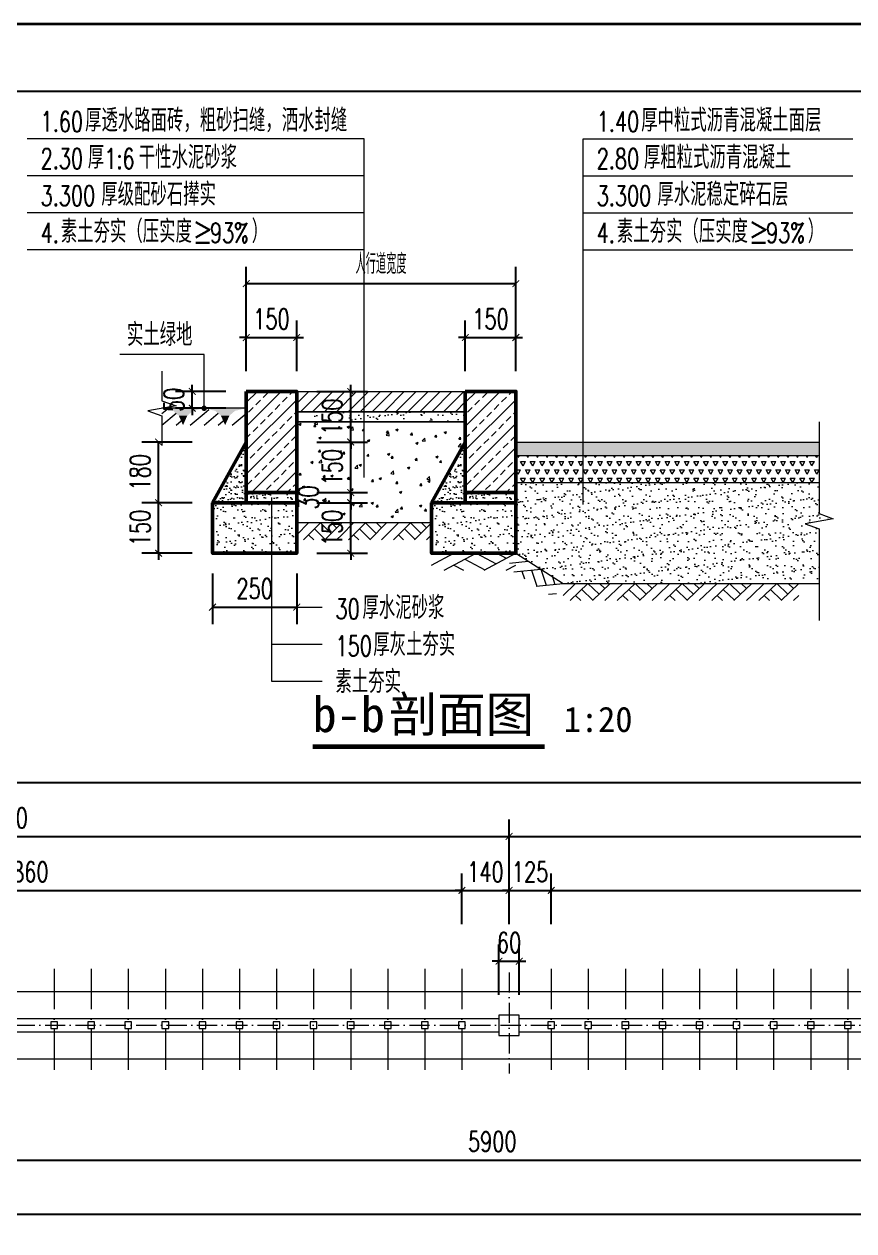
# Model space of a CAD drawing. Header units: millimetres. Extents: x 0 to 16820, y -11520 to 11880.
# Drawn here: x 3661 to 6123, y 8300 to 11880 of the extents above; entities that cross this region are included whole.
import ezdxf
from ezdxf.enums import TextEntityAlignment as Align

# ---------------------------------------------------------------- set-up
doc = ezdxf.new("R2010")
doc.units = ezdxf.units.MM
doc.header["$LTSCALE"] = 1000
doc.linetypes.add('ACAD_ISO10W100', pattern=[18, 12, -3, 0, -3])
doc.linetypes.add('CENTER', pattern=[2, 1.25, -0.25, 0.25, -0.25])
for name, color, linetype, lineweight in [('0-LA-轮廓线', 7, 'Continuous', 20), ('0-LA-轴线', 1, 'CENTER', 9), ('A-ANNO-DIMS', 3, 'Continuous', 13), ('A-ANNO-IDEN-TEXT', 3, 'Continuous', 13), ('A-ANNO-SYMB', 4, 'Continuous', 13), ('A-ANNO-TEXT', 7, 'Continuous', 18), ('A-COLU', 6, 'Continuous', 50), ('A-COLU-PATT', 8, 'Continuous', 13)]:
    doc.layers.add(name, color=color, linetype=linetype, lineweight=lineweight)
doc.layers.add('PUB_DIM', color=3, linetype='Continuous')
doc.layers.add('图框层', color=7, linetype='Continuous')
doc.styles.add('_TCH_DIM', font='SIMPLEX', dxfattribs={"bigfont": 'GBCBIG'})
doc.styles.add('_TCH_DIM_T3', font='SIMPLEX', dxfattribs={"width": 0.705882, "bigfont": 'GBCBIG'})
doc.styles.add('宋体', font='', dxfattribs={"width": 0.8})
doc.styles.add('黑体', font='simhei.ttf')
doc.styles.get('宋体').set_extended_font_data('SimSun')
doc.dimstyles.new('_TCH_ARCH&&20', dxfattribs={"dimtxt": 59.5, "dimasz": 20, "dimexe": 50, "dimexo": 60, "dimgap": 25.25, "dimtad": 1, "dimdec": 0, "dimzin": 0, "dimdsep": 46, "dimtxsty": '_TCH_DIM_T3', "dimblk": 'ARCHTICK', "dimcen": 0.09, "dimclrt": 7, "dimazin": 2, "dimtfac": 1, "dimtdec": 0, "dimtix": 1, "dimtmove": 2, "dimatfit": 3, "dimfxl": 20, "dimtolj": 1, "dimtzin": 0, "dimarcsym": 0})

# ---------------------------------------------------------------- blocks, each defined once
blk = doc.blocks.new('_ArchTick')
at = {"color": 0, "linetype": 'ByBlock', "const_width": 0.15}
blk.add_lwpolyline([(-0.5, -0.5), (0.5, 0.5)], dxfattribs=at)
blk = doc.blocks.new('*D52')
at = {"layer": 'A-ANNO-DIMS', "color": 0, "lineweight": -2, "transparency": 16777216}
for p, q in [((4220, 10250.3), (4220, 10100.3)), ((4470, 10250.3), (4470, 10100.3)), ((4220, 10150.3), (4470, 10150.3))]:
    blk.add_line(p, q, dxfattribs=at)
at = {"layer": 'Defpoints', "color": 0, "transparency": 16777216}
for p in [(4220, 10310.3), (4470, 10310.3), (4470, 10150.3)]:
    blk.add_point(p, dxfattribs=at)
at = {"layer": 'A-ANNO-DIMS', "color": 0, "lineweight": -2, "transparency": 16777216, "xscale": 20, "yscale": 20, "zscale": 20, "rotation": 180}
blk.add_blockref('_ArchTick', (4220, 10150.3), dxfattribs=at)
at = {"layer": 'A-ANNO-DIMS', "color": 0, "lineweight": -2, "transparency": 16777216, "xscale": 20, "yscale": 20, "zscale": 20}
blk.add_blockref('_ArchTick', (4470, 10150.3), dxfattribs=at)
at = {"layer": 'A-ANNO-DIMS', "color": 7, "transparency": 16777216, "insert": (4345, 10205.3), "char_height": 59.5, "attachment_point": 5, "style": '_TCH_DIM_T3'}
blk.add_mtext('\\A1;250', dxfattribs=at)
blk = doc.blocks.new('*D53')
at = {"layer": 'A-ANNO-DIMS', "color": 0, "lineweight": -2, "transparency": 16777216}
for p, q in [((4160, 10460.3), (4010, 10460.3)), ((4060, 10460.3), (4060, 10480.3)), ((4060, 10310.3), (4060, 10460.3)), ((4160, 10310.3), (4010, 10310.3)), ((4060, 10310.3), (4060, 10290.3))]:
    blk.add_line(p, q, dxfattribs=at)
at = {"layer": 'Defpoints', "color": 0, "transparency": 16777216}
for p in [(4060, 10460.3), (4220, 10460.3), (4220, 10310.3)]:
    blk.add_point(p, dxfattribs=at)
at = {"layer": 'A-ANNO-DIMS', "color": 0, "lineweight": -2, "transparency": 16777216, "xscale": 20, "yscale": 20, "zscale": 20}
for p, rotation in [((4060, 10460.3), 270), ((4060, 10310.3), 90)]:
    blk.add_blockref('_ArchTick', p, dxfattribs=dict(at, rotation=rotation))
at = {"layer": 'A-ANNO-DIMS', "color": 7, "transparency": 16777216, "insert": (4005, 10385.3), "char_height": 59.5, "attachment_point": 5, "rotation": 90, "style": '_TCH_DIM_T3'}
blk.add_mtext('\\A1;150', dxfattribs=at)
blk = doc.blocks.new('*D54')
at = {"layer": 'A-ANNO-DIMS', "color": 0, "lineweight": -2, "transparency": 16777216}
for p, q in [((4160, 10640.3), (4010, 10640.3)), ((4060, 10460.3), (4060, 10640.3)), ((4160, 10460.3), (4010, 10460.3))]:
    blk.add_line(p, q, dxfattribs=at)
at = {"layer": 'Defpoints', "color": 0, "transparency": 16777216}
for p in [(4060, 10640.3), (4220, 10640.3), (4220, 10460.3)]:
    blk.add_point(p, dxfattribs=at)
at = {"layer": 'A-ANNO-DIMS', "color": 0, "lineweight": -2, "transparency": 16777216, "xscale": 20, "yscale": 20, "zscale": 20}
for p, rotation in [((4060, 10640.3), 90), ((4060, 10460.3), 270)]:
    blk.add_blockref('_ArchTick', p, dxfattribs=dict(at, rotation=rotation))
at = {"layer": 'A-ANNO-DIMS', "color": 7, "transparency": 16777216, "insert": (4005, 10550.3), "char_height": 59.5, "attachment_point": 5, "rotation": 90, "style": '_TCH_DIM_T3'}
blk.add_mtext('\\A1;180', dxfattribs=at)
blk = doc.blocks.new('*D55')
at = {"layer": 'A-ANNO-DIMS', "color": 0, "lineweight": -2, "transparency": 16777216}
for p, q in [((4530, 10790.3), (4680, 10790.3)), ((4630, 10790.3), (4630, 10810.3)), ((4630, 10640.3), (4630, 10790.3)), ((4530, 10640.3), (4680, 10640.3)), ((4630, 10640.3), (4630, 10620.3))]:
    blk.add_line(p, q, dxfattribs=at)
at = {"layer": 'Defpoints', "color": 0, "transparency": 16777216}
for p in [(4470, 10790.3), (4630, 10790.3), (4470, 10640.3)]:
    blk.add_point(p, dxfattribs=at)
at = {"layer": 'A-ANNO-DIMS', "color": 0, "lineweight": -2, "transparency": 16777216, "xscale": 20, "yscale": 20, "zscale": 20}
for p, rotation in [((4630, 10790.3), 270), ((4630, 10640.3), 90)]:
    blk.add_blockref('_ArchTick', p, dxfattribs=dict(at, rotation=rotation))
at = {"layer": 'A-ANNO-DIMS', "color": 7, "transparency": 16777216, "insert": (4575, 10715.3), "char_height": 59.5, "attachment_point": 5, "rotation": 90, "style": '_TCH_DIM_T3'}
blk.add_mtext('\\A1;150', dxfattribs=at)
blk = doc.blocks.new('*D56')
at = {"layer": 'A-ANNO-DIMS', "color": 0, "lineweight": -2, "transparency": 16777216}
for p, q in [((4530, 10640.3), (4680, 10640.3)), ((4630, 10640.3), (4630, 10660.3)), ((4630, 10490.3), (4630, 10640.3)), ((4530, 10490.3), (4680, 10490.3)), ((4630, 10490.3), (4630, 10470.3))]:
    blk.add_line(p, q, dxfattribs=at)
at = {"layer": 'Defpoints', "color": 0, "transparency": 16777216}
for p in [(4470, 10640.3), (4630, 10640.3), (4470, 10490.3)]:
    blk.add_point(p, dxfattribs=at)
at = {"layer": 'A-ANNO-DIMS', "color": 0, "lineweight": -2, "transparency": 16777216, "xscale": 20, "yscale": 20, "zscale": 20}
for p, rotation in [((4630, 10640.3), 270), ((4630, 10490.3), 90)]:
    blk.add_blockref('_ArchTick', p, dxfattribs=dict(at, rotation=rotation))
at = {"layer": 'A-ANNO-DIMS', "color": 7, "transparency": 16777216, "insert": (4575, 10565.3), "char_height": 59.5, "attachment_point": 5, "rotation": 90, "style": '_TCH_DIM_T3'}
blk.add_mtext('\\A1;150', dxfattribs=at)
blk = doc.blocks.new('*D57')
at = {"layer": 'A-ANNO-DIMS', "color": 0, "lineweight": -2, "transparency": 16777216}
for p, q in [((4530, 10490.3), (4680, 10490.3)), ((4630, 10490.3), (4630, 10510.3)), ((4630, 10460.3), (4630, 10490.3)), ((4530, 10460.3), (4680, 10460.3)), ((4630, 10460.3), (4630, 10440.3))]:
    blk.add_line(p, q, dxfattribs=at)
at = {"layer": 'Defpoints', "color": 0, "transparency": 16777216}
for p in [(4470, 10490.3), (4630, 10490.3), (4470, 10460.3)]:
    blk.add_point(p, dxfattribs=at)
at = {"layer": 'A-ANNO-DIMS', "color": 0, "lineweight": -2, "transparency": 16777216, "xscale": 20, "yscale": 20, "zscale": 20}
for p, rotation in [((4630, 10490.3), 270), ((4630, 10460.3), 90)]:
    blk.add_blockref('_ArchTick', p, dxfattribs=dict(at, rotation=rotation))
at = {"layer": 'A-ANNO-DIMS', "color": 7, "transparency": 16777216, "insert": (4505, 10475.3), "char_height": 59.5, "attachment_point": 5, "rotation": 90, "style": '_TCH_DIM_T3'}
blk.add_mtext('\\A1;30', dxfattribs=at)
blk = doc.blocks.new('*D58')
at = {"layer": 'A-ANNO-DIMS', "color": 0, "lineweight": -2, "transparency": 16777216}
for p, q in [((4530, 10460.3), (4680, 10460.3)), ((4630, 10460.3), (4630, 10480.3)), ((4630, 10310.3), (4630, 10460.3)), ((4530, 10310.3), (4680, 10310.3)), ((4630, 10310.3), (4630, 10290.3))]:
    blk.add_line(p, q, dxfattribs=at)
at = {"layer": 'Defpoints', "color": 0, "transparency": 16777216}
for p in [(4470, 10460.3), (4630, 10460.3), (4470, 10310.3)]:
    blk.add_point(p, dxfattribs=at)
at = {"layer": 'A-ANNO-DIMS', "color": 0, "lineweight": -2, "transparency": 16777216, "xscale": 20, "yscale": 20, "zscale": 20}
for p, rotation in [((4630, 10460.3), 270), ((4630, 10310.3), 90)]:
    blk.add_blockref('_ArchTick', p, dxfattribs=dict(at, rotation=rotation))
at = {"layer": 'A-ANNO-DIMS', "color": 7, "transparency": 16777216, "insert": (4575, 10385.3), "char_height": 59.5, "attachment_point": 5, "rotation": 90, "style": '_TCH_DIM_T3'}
blk.add_mtext('\\A1;150', dxfattribs=at)
blk = doc.blocks.new('*D67')
at = {"layer": 'A-ANNO-DIMS', "color": 0, "lineweight": -2, "transparency": 16777216}
for p, q in [((4970, 10850.3), (4970, 11000.3)), ((5120, 10850.3), (5120, 11000.3)), ((4970, 10950.3), (4950, 10950.3)), ((4970, 10950.3), (5120, 10950.3)), ((5120, 10950.3), (5140, 10950.3))]:
    blk.add_line(p, q, dxfattribs=at)
at = {"layer": 'Defpoints', "color": 0, "transparency": 16777216}
for p in [(5120, 10950.3), (4970, 10790.3), (5120, 10790.3)]:
    blk.add_point(p, dxfattribs=at)
at = {"layer": 'A-ANNO-DIMS', "color": 0, "lineweight": -2, "transparency": 16777216, "xscale": 20, "yscale": 20, "zscale": 20}
blk.add_blockref('_ArchTick', (4970, 10950.3), dxfattribs=at)
at = {"layer": 'A-ANNO-DIMS', "color": 0, "lineweight": -2, "transparency": 16777216, "xscale": 20, "yscale": 20, "zscale": 20, "rotation": 180}
blk.add_blockref('_ArchTick', (5120, 10950.3), dxfattribs=at)
at = {"layer": 'A-ANNO-DIMS', "color": 7, "transparency": 16777216, "insert": (5045, 11005.3), "char_height": 59.5, "attachment_point": 5, "style": '_TCH_DIM_T3'}
blk.add_mtext('\\A1;150', dxfattribs=at)
blk = doc.blocks.new('*D68')
at = {"layer": 'A-ANNO-DIMS', "color": 0, "lineweight": -2, "transparency": 16777216}
for p, q in [((4320, 10850.3), (4320, 11000.3)), ((4470, 10850.3), (4470, 11000.3)), ((4320, 10950.3), (4300, 10950.3)), ((4320, 10950.3), (4470, 10950.3)), ((4470, 10950.3), (4490, 10950.3))]:
    blk.add_line(p, q, dxfattribs=at)
at = {"layer": 'Defpoints', "color": 0, "transparency": 16777216}
for p in [(4470, 10950.3), (4320, 10790.3), (4470, 10790.3)]:
    blk.add_point(p, dxfattribs=at)
at = {"layer": 'A-ANNO-DIMS', "color": 0, "lineweight": -2, "transparency": 16777216, "xscale": 20, "yscale": 20, "zscale": 20}
blk.add_blockref('_ArchTick', (4320, 10950.3), dxfattribs=at)
at = {"layer": 'A-ANNO-DIMS', "color": 0, "lineweight": -2, "transparency": 16777216, "xscale": 20, "yscale": 20, "zscale": 20, "rotation": 180}
blk.add_blockref('_ArchTick', (4470, 10950.3), dxfattribs=at)
at = {"layer": 'A-ANNO-DIMS', "color": 7, "transparency": 16777216, "insert": (4395, 11005.3), "char_height": 59.5, "attachment_point": 5, "style": '_TCH_DIM_T3'}
blk.add_mtext('\\A1;150', dxfattribs=at)
blk = doc.blocks.new('JYHT-FRAME_NORMAL-7c40bc6b8ebf42d483e23fe8ae0242e0')
at = {"layer": '图框层', "color": 4, "lineweight": 35}
blk.add_line((841, 594), (0, 594), dxfattribs=at)
at = {"layer": '图框层', "color": 0, "linetype": 'Continuous'}
blk.add_line((831, 584), (25, 584), dxfattribs=at)
at = {"style": '宋体'}
blk.add_attdef('公章', text='', height=2.5, dxfattribs=at).set_placement((795.74, 211.72), align=Align.MIDDLE_CENTER)
at = {"layer": '图框层', "style": '宋体', "width": 0.8}
for tag, height, p in [('合作设计单位', 3, (796, 528)), ('节能章', 2.5, (795.74, 103.14))]:
    blk.add_attdef(tag, text='', height=height, dxfattribs=at).set_placement(p, align=Align.MIDDLE_CENTER)
at = {"layer": '图框层', "style": '宋体'}
for tag, p in [('接口确认章', (794.47, 491.41)), ('竣工图章', (794.47, 491.41)), ('造价咨询章', (795.43, 445.09)), ('出图章', (795.43, 445.09)), ('提交图纸章', (788.66, 395.82)), ('报审章', (788.66, 394.32)), ('规划报审章', (788.66, 338.77)), ('制图人', (793.5, 230.46)), ('设计人', (793.5, 223.48)), ('专业负责人', (793.5, 216.44)), ('设计主持人', (793.5, 209.46)), ('项目经理', (793.5, 202.45)), ('校对', (793.5, 195.46)), ('审核', (793.5, 188.46)), ('审定', (793.5, 181.44)), ('工程名称', (804.5, 72.96)), ('子项名称', (804.5, 58.96)), ('设计号', (787, 48.48)), ('专业', (822, 48.44)), ('图名', (804.5, 37.94)), ('图号', (804.5, 23.99)), ('阶段', (787, 13.46)), ('日期', (822, 13.45))]:
    blk.add_attdef(tag, text='', height=2.5, dxfattribs=at).set_placement(p, align=Align.MIDDLE_CENTER)
for tag, p in [('版号1', (769.51, 97.5)), ('版号1日期', (787.01, 97.5)), ('版号1内容', (804.46, 97.5)), ('版号1修改人', (822.01, 97.5)), ('版号2', (769.51, 90.5)), ('版号2日期', (787.01, 90.5)), ('版号2内容', (804.46, 90.5)), ('版号2修改人', (822.01, 90.5)), ('版号3', (769.51, 83.5)), ('版号3日期', (787.01, 83.5)), ('版号3内容', (804.46, 83.5)), ('版号3修改人', (822.01, 83.5))]:
    blk.add_attdef(tag, text='', height=2.5, dxfattribs=at).set_placement(p, align=Align.MIDDLE)
blk = doc.blocks.new('*D356')
at = {"layer": 'Defpoints', "color": 0, "transparency": 16777216}
for p in [(2100, 8670), (8000, 8670), (8000, 8510)]:
    blk.add_point(p, dxfattribs=at)
at = {"layer": 'PUB_DIM', "color": 0, "lineweight": -2, "transparency": 16777216}
for p, q in [((2100, 8610), (2100, 8460)), ((8000, 8610), (8000, 8460)), ((2100, 8510), (8000, 8510))]:
    blk.add_line(p, q, dxfattribs=at)
at = {"layer": 'PUB_DIM', "color": 0, "lineweight": -2, "transparency": 16777216, "xscale": 20, "yscale": 20, "zscale": 20, "rotation": 180}
blk.add_blockref('_ArchTick', (2100, 8510), dxfattribs=at)
at = {"layer": 'PUB_DIM', "color": 0, "lineweight": -2, "transparency": 16777216, "xscale": 20, "yscale": 20, "zscale": 20}
blk.add_blockref('_ArchTick', (8000, 8510), dxfattribs=at)
at = {"layer": 'PUB_DIM', "color": 7, "transparency": 16777216, "insert": (5050, 8565), "char_height": 59.5, "attachment_point": 5, "style": '_TCH_DIM_T3'}
blk.add_mtext('\\A1;5900', dxfattribs=at)
blk = doc.blocks.new('*D360')
at = {"layer": 'Defpoints', "color": 0, "transparency": 16777216}
for p in [(2100, 8670), (14100, 8670), (14100, 8350)]:
    blk.add_point(p, dxfattribs=at)
at = {"layer": 'PUB_DIM', "color": 0, "lineweight": -2, "transparency": 16777216}
for p, q in [((2100, 8610), (2100, 8300)), ((14100, 8610), (14100, 8300)), ((2100, 8350), (14100, 8350))]:
    blk.add_line(p, q, dxfattribs=at)
at = {"layer": 'PUB_DIM', "color": 0, "lineweight": -2, "transparency": 16777216, "xscale": 20, "yscale": 20, "zscale": 20, "rotation": 180}
blk.add_blockref('_ArchTick', (2100, 8350), dxfattribs=at)
at = {"layer": 'PUB_DIM', "color": 0, "lineweight": -2, "transparency": 16777216, "xscale": 20, "yscale": 20, "zscale": 20}
blk.add_blockref('_ArchTick', (14100, 8350), dxfattribs=at)
at = {"layer": 'PUB_DIM', "color": 7, "transparency": 16777216, "insert": (8100, 8405), "char_height": 59.5, "attachment_point": 5, "style": '_TCH_DIM_T3'}
blk.add_mtext('\\A1;12000', dxfattribs=at)
blk = doc.blocks.new('*D364')
at = {"layer": 'Defpoints', "color": 0, "transparency": 16777216}
for p in [(5130, 9100), (5070, 8940), (5130, 8940)]:
    blk.add_point(p, dxfattribs=at)
at = {"layer": 'PUB_DIM', "color": 0, "lineweight": -2, "transparency": 16777216}
for p, q in [((5070, 9000), (5070, 9150)), ((5130, 9000), (5130, 9150)), ((5070, 9100), (5050, 9100)), ((5070, 9100), (5130, 9100)), ((5130, 9100), (5150, 9100))]:
    blk.add_line(p, q, dxfattribs=at)
at = {"layer": 'PUB_DIM', "color": 0, "lineweight": -2, "transparency": 16777216, "xscale": 20, "yscale": 20, "zscale": 20}
blk.add_blockref('_ArchTick', (5070, 9100), dxfattribs=at)
at = {"layer": 'PUB_DIM', "color": 0, "lineweight": -2, "transparency": 16777216, "xscale": 20, "yscale": 20, "zscale": 20, "rotation": 180}
blk.add_blockref('_ArchTick', (5130, 9100), dxfattribs=at)
at = {"layer": 'PUB_DIM', "color": 7, "transparency": 16777216, "insert": (5100, 9155), "char_height": 59.5, "attachment_point": 5, "style": '_TCH_DIM_T3'}
blk.add_mtext('\\A1;60', dxfattribs=at)
blk = doc.blocks.new('*D388')
at = {"layer": 'A-ANNO-DIMS', "color": 0, "lineweight": -2, "transparency": 16777216}
for p, q in [((2100, 9210), (2100, 9360)), ((4960, 9210), (4960, 9360)), ((2100, 9310), (4960, 9310))]:
    blk.add_line(p, q, dxfattribs=at)
at = {"layer": 'Defpoints', "color": 0, "transparency": 16777216}
for p in [(4960, 9310), (2100, 9150), (4960, 9150)]:
    blk.add_point(p, dxfattribs=at)
at = {"layer": 'A-ANNO-DIMS', "color": 0, "lineweight": -2, "transparency": 16777216, "xscale": 20, "yscale": 20, "zscale": 20, "rotation": 180}
blk.add_blockref('_ArchTick', (2100, 9310), dxfattribs=at)
at = {"layer": 'A-ANNO-DIMS', "color": 0, "lineweight": -2, "transparency": 16777216, "xscale": 20, "yscale": 20, "zscale": 20}
blk.add_blockref('_ArchTick', (4960, 9310), dxfattribs=at)
at = {"layer": 'A-ANNO-DIMS', "color": 7, "transparency": 16777216, "insert": (3530, 9365), "char_height": 59.5, "attachment_point": 5, "style": '_TCH_DIM_T3'}
blk.add_mtext('\\A1;110X26=2860', dxfattribs=at)
blk = doc.blocks.new('*D389')
at = {"layer": 'A-ANNO-DIMS', "color": 0, "lineweight": -2, "transparency": 16777216}
for p, q in [((4960, 9210), (4960, 9360)), ((5100, 9210), (5100, 9360)), ((4960, 9310), (4940, 9310)), ((4960, 9310), (5100, 9310)), ((5100, 9310), (5120, 9310))]:
    blk.add_line(p, q, dxfattribs=at)
at = {"layer": 'Defpoints', "color": 0, "transparency": 16777216}
for p in [(5100, 9310), (4960, 9150), (5100, 9150)]:
    blk.add_point(p, dxfattribs=at)
at = {"layer": 'A-ANNO-DIMS', "color": 0, "lineweight": -2, "transparency": 16777216, "xscale": 20, "yscale": 20, "zscale": 20}
blk.add_blockref('_ArchTick', (4960, 9310), dxfattribs=at)
at = {"layer": 'A-ANNO-DIMS', "color": 0, "lineweight": -2, "transparency": 16777216, "xscale": 20, "yscale": 20, "zscale": 20, "rotation": 180}
blk.add_blockref('_ArchTick', (5100, 9310), dxfattribs=at)
at = {"layer": 'A-ANNO-DIMS', "color": 7, "transparency": 16777216, "insert": (5030, 9365), "char_height": 59.5, "attachment_point": 5, "style": '_TCH_DIM_T3'}
blk.add_mtext('\\A1;140', dxfattribs=at)
blk = doc.blocks.new('*D390')
at = {"layer": 'A-ANNO-DIMS', "color": 0, "lineweight": -2, "transparency": 16777216}
for p, q in [((5100, 9210), (5100, 9360)), ((5225, 9210), (5225, 9360)), ((5100, 9310), (5080, 9310)), ((5100, 9310), (5225, 9310)), ((5225, 9310), (5245, 9310))]:
    blk.add_line(p, q, dxfattribs=at)
at = {"layer": 'Defpoints', "color": 0, "transparency": 16777216}
for p in [(5225, 9310), (5100, 9150), (5225, 9150)]:
    blk.add_point(p, dxfattribs=at)
at = {"layer": 'A-ANNO-DIMS', "color": 0, "lineweight": -2, "transparency": 16777216, "xscale": 20, "yscale": 20, "zscale": 20}
blk.add_blockref('_ArchTick', (5100, 9310), dxfattribs=at)
at = {"layer": 'A-ANNO-DIMS', "color": 0, "lineweight": -2, "transparency": 16777216, "xscale": 20, "yscale": 20, "zscale": 20, "rotation": 180}
blk.add_blockref('_ArchTick', (5225, 9310), dxfattribs=at)
at = {"layer": 'A-ANNO-DIMS', "color": 7, "transparency": 16777216, "insert": (5162.5, 9365), "char_height": 59.5, "attachment_point": 5, "style": '_TCH_DIM_T3'}
blk.add_mtext('\\A1;125', dxfattribs=at)
blk = doc.blocks.new('*D391')
at = {"layer": 'A-ANNO-DIMS', "color": 0, "lineweight": -2, "transparency": 16777216}
for p, q in [((5225, 9210), (5225, 9360)), ((7975, 9210), (7975, 9360)), ((5225, 9310), (7975, 9310))]:
    blk.add_line(p, q, dxfattribs=at)
at = {"layer": 'Defpoints', "color": 0, "transparency": 16777216}
for p in [(7975, 9310), (5225, 9150), (7975, 9150)]:
    blk.add_point(p, dxfattribs=at)
at = {"layer": 'A-ANNO-DIMS', "color": 0, "lineweight": -2, "transparency": 16777216, "xscale": 20, "yscale": 20, "zscale": 20, "rotation": 180}
blk.add_blockref('_ArchTick', (5225, 9310), dxfattribs=at)
at = {"layer": 'A-ANNO-DIMS', "color": 0, "lineweight": -2, "transparency": 16777216, "xscale": 20, "yscale": 20, "zscale": 20}
blk.add_blockref('_ArchTick', (7975, 9310), dxfattribs=at)
at = {"layer": 'A-ANNO-DIMS', "color": 7, "transparency": 16777216, "insert": (6600, 9365), "char_height": 59.5, "attachment_point": 5, "style": '_TCH_DIM_T3'}
blk.add_mtext('\\A1;110X25=2750', dxfattribs=at)
blk = doc.blocks.new('*D398')
at = {"layer": 'A-ANNO-DIMS', "color": 0, "lineweight": -2, "transparency": 16777216}
for p, q in [((2100, 9210), (2100, 9520)), ((5100, 9210), (5100, 9520)), ((2100, 9470), (5100, 9470))]:
    blk.add_line(p, q, dxfattribs=at)
at = {"layer": 'Defpoints', "color": 0, "transparency": 16777216}
for p in [(5100, 9470), (2100, 9150), (5100, 9150)]:
    blk.add_point(p, dxfattribs=at)
at = {"layer": 'A-ANNO-DIMS', "color": 0, "lineweight": -2, "transparency": 16777216, "xscale": 20, "yscale": 20, "zscale": 20, "rotation": 180}
blk.add_blockref('_ArchTick', (2100, 9470), dxfattribs=at)
at = {"layer": 'A-ANNO-DIMS', "color": 0, "lineweight": -2, "transparency": 16777216, "xscale": 20, "yscale": 20, "zscale": 20}
blk.add_blockref('_ArchTick', (5100, 9470), dxfattribs=at)
at = {"layer": 'A-ANNO-DIMS', "color": 7, "transparency": 16777216, "insert": (3600, 9525), "char_height": 59.5, "attachment_point": 5, "style": '_TCH_DIM_T3'}
blk.add_mtext('\\A1;3000', dxfattribs=at)
blk = doc.blocks.new('*D399')
at = {"layer": 'A-ANNO-DIMS', "color": 0, "lineweight": -2, "transparency": 16777216}
for p, q in [((5100, 9210), (5100, 9520)), ((8100, 9210), (8100, 9520)), ((5100, 9470), (8100, 9470))]:
    blk.add_line(p, q, dxfattribs=at)
at = {"layer": 'Defpoints', "color": 0, "transparency": 16777216}
for p in [(8100, 9470), (5100, 9150), (8100, 9150)]:
    blk.add_point(p, dxfattribs=at)
at = {"layer": 'A-ANNO-DIMS', "color": 0, "lineweight": -2, "transparency": 16777216, "xscale": 20, "yscale": 20, "zscale": 20, "rotation": 180}
blk.add_blockref('_ArchTick', (5100, 9470), dxfattribs=at)
at = {"layer": 'A-ANNO-DIMS', "color": 0, "lineweight": -2, "transparency": 16777216, "xscale": 20, "yscale": 20, "zscale": 20}
blk.add_blockref('_ArchTick', (8100, 9470), dxfattribs=at)
at = {"layer": 'A-ANNO-DIMS', "color": 7, "transparency": 16777216, "insert": (6600, 9525), "char_height": 59.5, "attachment_point": 5, "style": '_TCH_DIM_T3'}
blk.add_mtext('\\A1;3000', dxfattribs=at)
blk = doc.blocks.new('*D403')
at = {"layer": 'A-ANNO-DIMS', "color": 0, "lineweight": -2, "transparency": 16777216}
for p, q in [((2100, 9210), (2100, 9680)), ((14100, 9210), (14100, 9680)), ((2100, 9630), (14100, 9630))]:
    blk.add_line(p, q, dxfattribs=at)
at = {"layer": 'Defpoints', "color": 0, "transparency": 16777216}
for p in [(14100, 9630), (2100, 9150), (14100, 9150)]:
    blk.add_point(p, dxfattribs=at)
at = {"layer": 'A-ANNO-DIMS', "color": 0, "lineweight": -2, "transparency": 16777216, "xscale": 20, "yscale": 20, "zscale": 20, "rotation": 180}
blk.add_blockref('_ArchTick', (2100, 9630), dxfattribs=at)
at = {"layer": 'A-ANNO-DIMS', "color": 0, "lineweight": -2, "transparency": 16777216, "xscale": 20, "yscale": 20, "zscale": 20}
blk.add_blockref('_ArchTick', (14100, 9630), dxfattribs=at)
at = {"layer": 'A-ANNO-DIMS', "color": 7, "transparency": 16777216, "insert": (8100, 9685), "char_height": 59.5, "attachment_point": 5, "style": '_TCH_DIM_T3'}
blk.add_mtext('\\A1;12000', dxfattribs=at)
blk = doc.blocks.new('*D521')
at = {"layer": 'A-ANNO-DIMS', "color": 0, "lineweight": -2, "transparency": 16777216}
for p, q in [((4260, 10790.3), (4110, 10790.3)), ((4160, 10790.3), (4160, 10810.3)), ((4160, 10740.3), (4160, 10790.3)), ((4260, 10740.3), (4110, 10740.3)), ((4160, 10740.3), (4160, 10720.3))]:
    blk.add_line(p, q, dxfattribs=at)
at = {"layer": 'Defpoints', "color": 0, "transparency": 16777216}
for p in [(4160, 10790.3), (4320, 10790.3), (4320, 10740.3)]:
    blk.add_point(p, dxfattribs=at)
at = {"layer": 'A-ANNO-DIMS', "color": 0, "lineweight": -2, "transparency": 16777216, "xscale": 20, "yscale": 20, "zscale": 20}
for p, rotation in [((4160, 10790.3), 270), ((4160, 10740.3), 90)]:
    blk.add_blockref('_ArchTick', p, dxfattribs=dict(at, rotation=rotation))
at = {"layer": 'A-ANNO-DIMS', "color": 7, "transparency": 16777216, "insert": (4105, 10765.3), "char_height": 59.5, "attachment_point": 5, "rotation": 90, "style": '_TCH_DIM_T3'}
blk.add_mtext('\\A1;50', dxfattribs=at)
blk = doc.blocks.new('*D522')
at = {"layer": 'A-ANNO-DIMS', "color": 0, "lineweight": -2, "transparency": 16777216}
for p, q in [((4320, 10850.3), (4320, 11160.3)), ((5120, 10850.3), (5120, 11160.3)), ((4320, 11110.3), (5120, 11110.3))]:
    blk.add_line(p, q, dxfattribs=at)
at = {"layer": 'Defpoints', "color": 0, "transparency": 16777216}
for p in [(5120, 11110.3), (4320, 10790.3), (5120, 10790.3)]:
    blk.add_point(p, dxfattribs=at)
at = {"layer": 'A-ANNO-DIMS', "color": 0, "lineweight": -2, "transparency": 16777216, "xscale": 20, "yscale": 20, "zscale": 20, "rotation": 180}
blk.add_blockref('_ArchTick', (4320, 11110.3), dxfattribs=at)
at = {"layer": 'A-ANNO-DIMS', "color": 0, "lineweight": -2, "transparency": 16777216, "xscale": 20, "yscale": 20, "zscale": 20}
blk.add_blockref('_ArchTick', (5120, 11110.3), dxfattribs=at)
at = {"layer": 'A-ANNO-DIMS', "color": 7, "transparency": 16777216, "insert": (4720, 11168.3), "char_height": 59.5, "attachment_point": 5, "style": '_TCH_DIM_T3'}
blk.add_mtext('\\A1;人行道宽度', dxfattribs=at)
blk = doc.blocks.new('$LinePat$自然土壤')
at = {"color": 0}
for p, q in [((0, -90), (71, -19)), ((0, -300), (211, -89)), ((420, -300), (630, -90)), ((210, -300), (286, -224))]:
    blk.add_line(p, q, dxfattribs=at)
for points in [[(0, 0), (630, 0), (168, -45), (462, -45)], [(168, -45), (462, -45), (252, -132), (378, -132)], [(252, -132), (378, -132), (315, -300)]]:
    blk.add_solid(points, dxfattribs=at)
blk = doc.blocks.new('$LinePat$素土夯实')
at = {"color": 0}
for p, q in [((0, -210), (210, 0)), ((120, -300), (420, 0)), ((420, 0), (608, -188)), ((495, -300), (795, 0)), ((615, 0), (705, -90)), ((315, -105), (502, -293)), ((210, -210), (300, -300)), ((705, -300), (795, -210))]:
    blk.add_line(p, q, dxfattribs=at)

msp = doc.modelspace()

# ---------------------------------------------------------------- hatches: boundary and pattern name
at = {"layer": 'A-COLU-PATT'}
h = msp.add_hatch(dxfattribs=at)
h.set_pattern_fill('天然石材', color=256, scale=10)
h.set_pattern_definition([(45, (-87806.644, -3941.19), (-35.355353, 35.355353), []), (45, (-87789.257, -3959.144), (-35.355353, 35.355353), [19.73685, -11.2782])])
h.paths.add_polyline_path([(4320.03683, 10790.29745), (4470.03683, 10790.29745), (4470.03683, 10490.29745), (4320.03683, 10490.29745)])
h = msp.add_hatch(dxfattribs=at)
h.set_pattern_fill('普通砖', color=256, scale=10)
h.set_pattern_definition([(45, (-89456.644, -3941.192), (-17.6776766, 17.6776766), [])])
h.paths.add_polyline_path([(4470.03683, 10730.29745), (4470.03683, 10790.29745), (4970.03683, 10790.29745), (4970.03683, 10730.29745)])
h = msp.add_hatch(dxfattribs=at)
h.set_pattern_fill('天然石材', color=256, scale=10)
h.set_pattern_definition([(45, (-87156.644, -3941.19), (-35.355353, 35.355353), []), (45, (-87139.257, -3959.144), (-35.355353, 35.355353), [19.73685, -11.2782])])
h.paths.add_polyline_path([(4970.03683, 10790.29745), (5120.03683, 10790.29745), (5120.03683, 10490.29745), (4970.03683, 10490.29745)])
h = msp.add_hatch(dxfattribs=at)
h.set_pattern_fill('粉刷', color=256, scale=10)
h.set_pattern_definition([(37.5, (-89456.644, -3959.144), (-1.259867, 38.536475), [0, -30.4, 0, -34, 0, -32.5]), (7.5, (-89456.644, -3959.144), (35.395534, 56.44292), [0, -16.4, 0, -27.4, 0, -10.5]), (327.5, (-89481.244, -3959.144), (62.282837, 0.113181), [0, -10, 0, -36, 0, -47]), (317.5, (-89481.244, -3959.144), (60.122532, 17.55351), [0, -5, 0, -23.6, 0, -27])])
h.paths.add_polyline_path([(4470.03683, 10730.29745), (4970.03683, 10730.29745), (4970.03683, 10700.29745), (4470.03683, 10700.29745)])
h = msp.add_hatch(dxfattribs=at)
h.set_pattern_fill('砂石碎砖', color=256, scale=10)
h.set_pattern_definition([(50, (-89456.644, -3959.144), (71.726018, -6.275213), [7.5, -82.5]), (355, (-89456.644, -3959.14), (-13.87513, 75.219213), [6, -66]), (100.4514, (-89450.67, -3959.666), (57.85094, 68.943954), [6.37402, -70.11421]), (46.1842, (-89456.64, -3939.14), (106.724104, -16.5519), [11.25, -123.75]), (96.6356, (-89447.75, -3940.52), (93.46627, 97.41179), [9.56103, -105.1713]), (351.1842, (-89456.64, -3939.14), (93.4662, 97.41186), [9, -99]), (21, (-89446.644, -3944.144), (59.690705, -40.26189), [7.5, -82.5]), (326, (-89446.644, -3944.14), (24.331534, 72.515004), [6, -66]), (71.4514, (-89441.67, -3947.5), (84.022263, 32.25305), [6.37402, -70.11421])])
h.paths.add_polyline_path([(4470.03683, 10700.29745), (4970.03683, 10700.29745), (4970.03683, 10640.29745), (4870.03683, 10460.29745), (4870.03683, 10400.29745), (4470.03683, 10400.29745)])
h = msp.add_hatch(dxfattribs=at)
h.set_pattern_fill('碎沙', color=256, scale=10)
h.set_pattern_definition([(37.5, (-87856.644, -4059.144), (-0.8000156, 24.470662), [0, -19.304, 0, -21.59, 0, -20.6375]), (7.5, (-87856.644, -4059.144), (22.476164, 35.841255), [0, -10.414, 0, -17.399, 0, -6.6675]), (327.5, (-87872.265, -4059.144), (39.5496185, 0.071859), [0, -6.35, 0, -22.86, 0, -29.845]), (317.5, (-87872.265, -4059.144), (38.177823, 11.146466), [0, -3.175, 0, -14.986, 0, -17.145])])
h.paths.add_polyline_path([(4320.03683, 10490.29745), (4320.03683, 10460.29745), (4470.03683, 10460.29745), (4470.03683, 10490.29745)])
h.paths.add_polyline_path([(4220.03683, 10460.29745), (4320.03683, 10460.29745), (4320.03683, 10640.29745)])
h = msp.add_hatch(dxfattribs=at)
h.set_pattern_fill('碎沙', color=256, scale=10)
h.set_pattern_definition([(37.5, (-87206.644, -4059.144), (-0.8000156, 24.470662), [0, -19.304, 0, -21.59, 0, -20.6375]), (7.5, (-87206.644, -4059.144), (22.476164, 35.841255), [0, -10.414, 0, -17.399, 0, -6.6675]), (327.5, (-87222.265, -4059.144), (39.5496185, 0.071859), [0, -6.35, 0, -22.86, 0, -29.845]), (317.5, (-87222.265, -4059.144), (38.177823, 11.146466), [0, -3.175, 0, -14.986, 0, -17.145])])
h.paths.add_polyline_path([(4970.03683, 10490.29745), (4970.03683, 10460.29745), (5120.03683, 10460.29745), (5120.03683, 10490.29745)])
h.paths.add_polyline_path([(4870.03683, 10460.29745), (4970.03683, 10460.29745), (4970.03683, 10640.29745)])
h = msp.add_hatch(dxfattribs=at)
h.set_pattern_fill('TRIANG', color=256, scale=5)
h.set_pattern_definition([(60, (5570.037, 10600.297), (-7.14375, 12.37334), [7.14375, -7.14375]), (120, (5570.037, 10600.297), (-14.2875, 1e-06), [7.14375, -7.14375]), (0, (5566.465, 10606.484), (7.14375, 12.37334), [7.14375, -7.14375])])
h.paths.add_polyline_path([(6020.03683, 10600.29745), (6020.03683, 10640.29745), (5120.03683, 10640.29745), (5120.03683, 10600.29745)])
h = msp.add_hatch(dxfattribs=at)
h.set_pattern_fill('TRIANG', color=256, scale=10)
h.set_pattern_definition([(60, (5570.037, 10520.297), (-14.2875, 24.7467), [14.2875, -14.2875]), (120, (5570.037, 10520.297), (-28.575, 3e-06), [14.2875, -14.2875]), (0, (5562.893, 10532.67), (14.2875, 24.7467), [14.2875, -14.2875])])
h.paths.add_polyline_path([(6020.03683, 10520.29745), (6020.03683, 10600.29745), (5120.03683, 10600.29745), (5120.03683, 10520.29745)])
h = msp.add_hatch(dxfattribs=at)
h.set_pattern_fill('砂灰土', color=256, scale=10)
h.set_pattern_definition([(37.5, (5570.037, 10520.297), (-1.2599, 38.5365), [0, -30.4, 0, -34, 0, -32.5]), (7.5, (5570.037, 10520.3), (35.3955, 56.443), [0, -16.4, 0, -27.4, 0, -10.5]), (327.5, (5545.437, 10520.297), (62.2828, 0.1132), [0, -10, 0, -36, 0, -47]), (317.5, (5545.437, 10520.3), (60.1225, 17.5535), [0, -5, 0, -23.6, 0, -27])])
h.paths.add_polyline_path([(6020.03683, 10220.29745), (6020.03683, 10382.79745), (5978.03683, 10397.69923), (6062.03683, 10412.5107), (6020.03683, 10427.79745), (6020.03683, 10520.29745), (5120.03683, 10520.29745), (5120.03683, 10310.29745), (5260.03683, 10220.29745)])
h = msp.add_hatch(dxfattribs=at)
h.set_pattern_fill('砂灰土', color=256, scale=10)
h.set_pattern_definition([(37.5, (-87836.644, -4059.144), (-1.259867, 38.536475), [0, -30.4, 0, -34, 0, -32.5]), (7.5, (-87836.644, -4059.144), (35.395534, 56.44292), [0, -16.4, 0, -27.4, 0, -10.5]), (327.5, (-87861.244, -4059.144), (62.282837, 0.113181), [0, -10, 0, -36, 0, -47]), (317.5, (-87861.244, -4059.144), (60.122532, 17.55351), [0, -5, 0, -23.6, 0, -27])])
h.paths.add_polyline_path([(4220.03683, 10460.29745), (4470.03683, 10460.29745), (4470.03683, 10310.29745), (4220.03683, 10310.29745)])
h = msp.add_hatch(dxfattribs=at)
h.set_pattern_fill('砂灰土', color=256, scale=10)
h.set_pattern_definition([(37.5, (-87186.644, -4059.144), (-1.259867, 38.536475), [0, -30.4, 0, -34, 0, -32.5]), (7.5, (-87186.644, -4059.144), (35.395534, 56.44292), [0, -16.4, 0, -27.4, 0, -10.5]), (327.5, (-87211.244, -4059.144), (62.282837, 0.113181), [0, -10, 0, -36, 0, -47]), (317.5, (-87211.244, -4059.144), (60.122532, 17.55351), [0, -5, 0, -23.6, 0, -27])])
h.paths.add_polyline_path([(4870.03683, 10460.29745), (5120.03683, 10460.29745), (5120.03683, 10310.29745), (4870.03683, 10310.29745)])

# ---------------------------------------------------------------- linework, layer by layer
at = {"layer": '0-LA-轮廓线'}
for points in [[(2100.01115, 9009.9969), (14100.01115, 9009.9969)], [(1020.01115, 8929.9969), (5070.01115, 8929.9969)], [(5130.01115, 8929.9969), (8070.01115, 8929.9969)], [(1020.01115, 8889.9969), (5070.01115, 8889.9969)], [(5130.01115, 8889.9969), (8070.01115, 8889.9969)], [(2100.01115, 8809.9969), (14100.01115, 8809.9969)]]:
    msp.add_lwpolyline(points, dxfattribs=at)
for points in [[(3740.01115, 8899.9969), (3760.01115, 8899.9969), (3760.01115, 8919.9969), (3740.01115, 8919.9969)], [(3850.01115, 8899.9969), (3870.01115, 8899.9969), (3870.01115, 8919.9969), (3850.01115, 8919.9969)], [(3960.01115, 8899.9969), (3980.01115, 8899.9969), (3980.01115, 8919.9969), (3960.01115, 8919.9969)], [(4070.01115, 8899.9969), (4090.01115, 8899.9969), (4090.01115, 8919.9969), (4070.01115, 8919.9969)], [(4180.01115, 8899.9969), (4200.01115, 8899.9969), (4200.01115, 8919.9969), (4180.01115, 8919.9969)], [(4290.01115, 8899.9969), (4310.01115, 8899.9969), (4310.01115, 8919.9969), (4290.01115, 8919.9969)], [(4400.01115, 8899.9969), (4420.01115, 8899.9969), (4420.01115, 8919.9969), (4400.01115, 8919.9969)], [(4510.01115, 8899.9969), (4530.01115, 8899.9969), (4530.01115, 8919.9969), (4510.01115, 8919.9969)], [(4620.01115, 8899.9969), (4640.01115, 8899.9969), (4640.01115, 8919.9969), (4620.01115, 8919.9969)], [(4730.01115, 8899.9969), (4750.01115, 8899.9969), (4750.01115, 8919.9969), (4730.01115, 8919.9969)], [(4840.01115, 8899.9969), (4860.01115, 8899.9969), (4860.01115, 8919.9969), (4840.01115, 8919.9969)], [(4950.01115, 8899.9969), (4970.01115, 8899.9969), (4970.01115, 8919.9969), (4950.01115, 8919.9969)], [(5070.01115, 8879.9969), (5130.01115, 8879.9969), (5130.01115, 8939.9969), (5070.01115, 8939.9969)], [(5215.01115, 8899.9969), (5235.01115, 8899.9969), (5235.01115, 8919.9969), (5215.01115, 8919.9969)], [(5325.01115, 8899.9969), (5345.01115, 8899.9969), (5345.01115, 8919.9969), (5325.01115, 8919.9969)], [(5435.01115, 8899.9969), (5455.01115, 8899.9969), (5455.01115, 8919.9969), (5435.01115, 8919.9969)], [(5545.01115, 8899.9969), (5565.01115, 8899.9969), (5565.01115, 8919.9969), (5545.01115, 8919.9969)], [(5655.01115, 8899.9969), (5675.01115, 8899.9969), (5675.01115, 8919.9969), (5655.01115, 8919.9969)], [(5765.01115, 8899.9969), (5785.01115, 8899.9969), (5785.01115, 8919.9969), (5765.01115, 8919.9969)], [(5875.01115, 8899.9969), (5895.01115, 8899.9969), (5895.01115, 8919.9969), (5875.01115, 8919.9969)], [(5985.01115, 8899.9969), (6005.01115, 8899.9969), (6005.01115, 8919.9969), (5985.01115, 8919.9969)], [(6095.01115, 8899.9969), (6115.01115, 8899.9969), (6115.01115, 8919.9969), (6095.01115, 8919.9969)]]:
    msp.add_lwpolyline(points, close=True, dxfattribs=at)
at = {"layer": '0-LA-轴线', "linetype": 'ACAD_ISO10W100', "ltscale": 0.01}
for points in [[(3750.01115, 9077.83596), (3750.01115, 8775.88576)], [(3860.01115, 9077.83596), (3860.01115, 8775.88576)], [(3970.01115, 9077.83596), (3970.01115, 8775.88576)], [(4080.01115, 9077.83596), (4080.01115, 8775.88576)], [(4190.01115, 9077.83596), (4190.01115, 8775.88576)], [(4300.01115, 9077.83596), (4300.01115, 8775.88576)], [(4410.01115, 9077.83596), (4410.01115, 8775.88576)], [(4520.01115, 9077.83596), (4520.01115, 8775.88576)], [(4630.01115, 9077.83596), (4630.01115, 8775.88576)], [(4740.01115, 9077.83596), (4740.01115, 8775.88576)], [(4850.01115, 9077.83596), (4850.01115, 8775.88576)], [(4960.01115, 9077.83596), (4960.01115, 8775.88576)], [(5225.01115, 9077.83596), (5225.01115, 8775.88576)], [(5335.01115, 9077.83596), (5335.01115, 8775.88576)], [(5445.01115, 9077.83596), (5445.01115, 8775.88576)], [(5555.01115, 9077.83596), (5555.01115, 8775.88576)], [(5665.01115, 9077.83596), (5665.01115, 8775.88576)], [(5775.01115, 9077.83596), (5775.01115, 8775.88576)], [(5885.01115, 9077.83596), (5885.01115, 8775.88576)], [(5995.01115, 9077.83596), (5995.01115, 8775.88576)], [(6105.01115, 9077.83596), (6105.01115, 8775.88576)]]:
    msp.add_lwpolyline(points, dxfattribs=at)
at = {"layer": '0-LA-轴线', "linetype": 'ACAD_ISO10W100', "ltscale": 0.005}
for points in [[(5100.01115, 9066.83596), (5100.01115, 8766.88576)], [(1020.01115, 8909.9969), (15070.01115, 8909.9969)]]:
    msp.add_lwpolyline(points, dxfattribs=at)
at = {"layer": 'A-ANNO-IDEN-TEXT'}
for p, q in [((4195.03683, 10900.29745), (3945.03683, 10900.29745)), ((4195.03683, 10740.29745), (4195.03683, 10900.29745))]:
    msp.add_line(p, q, dxfattribs=at)
at = {"layer": 'A-ANNO-IDEN-TEXT', "const_width": 8}
msp.add_lwpolyline([(4195.03683, 10736.29745, 1), (4195.03683, 10744.29745, 1)], format="xyb", close=True, dxfattribs=at)
at = {"layer": 'A-ANNO-SYMB'}
for p, q in [((4670.03683, 11539.99745), (3670.03683, 11539.99745)), ((4670.03683, 11210.29745), (4670.03683, 11539.99745)), ((5320.03683, 11210.29745), (5320.03683, 11539.99745)), ((5320.03683, 11539.99745), (6120.03683, 11539.99745)), ((4670.03683, 11430.09745), (3670.03683, 11430.09745)), ((5320.03683, 11430.09745), (6120.03683, 11430.09745)), ((4670.03683, 11320.19745), (3670.03683, 11320.19745)), ((5320.03683, 11320.19745), (6120.03683, 11320.19745)), ((4670.03683, 11210.29745), (3670.03683, 11210.29745)), ((4670.03683, 10535.29745), (4670.03683, 11210.29745)), ((5320.03683, 10455.29745), (5320.03683, 11210.29745)), ((5320.03683, 11210.29745), (6120.03683, 11210.29745)), ((4395.03683, 10475.29745), (4395.03683, 10150.29745)), ((4395.03683, 10150.29745), (4545.03683, 10150.29745)), ((4395.03683, 10150.29745), (4395.03683, 9930.49745)), ((4395.03683, 10040.39745), (4545.03683, 10040.39745)), ((4395.03683, 9930.49745), (4545.03683, 9930.49745))]:
    msp.add_line(p, q, dxfattribs=at)
for points in [[(4070.03683, 10850.29745), (4070.03683, 10762.79745), (4112.03683, 10747.5107), (4028.03683, 10732.69923), (4070.03683, 10717.79745), (4070.03683, 10630.29745)], [(6020.03683, 10700.29745), (6020.03683, 10427.79745), (6062.03683, 10412.5107), (5978.03683, 10397.69923), (6020.03683, 10382.79745), (6020.03683, 10110.29745)]]:
    msp.add_lwpolyline(points, dxfattribs=at)
at = {"layer": 'A-ANNO-TEXT', "const_width": 14}
msp.add_lwpolyline([(4516.89759, 9736.6388), (5205.91025, 9736.6388)], dxfattribs=at)
at = {"layer": 'A-COLU'}
for points in [[(4320.03683, 10790.29745), (4470.03683, 10790.29745), (4470.03683, 10490.29745), (4320.03683, 10490.29745)], [(4970.03683, 10790.29745), (5120.03683, 10790.29745), (5120.03683, 10490.29745), (4970.03683, 10490.29745)], [(4220.03683, 10460.29745), (4320.03683, 10460.29745), (4320.03683, 10640.29745)], [(4870.03683, 10460.29745), (4970.03683, 10460.29745), (4970.03683, 10640.29745)], [(4320.03683, 10490.29745), (4320.03683, 10460.29745), (4470.03683, 10460.29745), (4470.03683, 10490.29745)], [(4970.03683, 10490.29745), (4970.03683, 10460.29745), (5120.03683, 10460.29745), (5120.03683, 10490.29745)], [(4220.03683, 10460.29745), (4470.03683, 10460.29745), (4470.03683, 10310.29745), (4220.03683, 10310.29745)], [(4870.03683, 10460.29745), (5120.03683, 10460.29745), (5120.03683, 10310.29745), (4870.03683, 10310.29745)]]:
    msp.add_lwpolyline(points, close=True, dxfattribs=at)
at = {"layer": 'A-COLU-PATT'}
for points in [[(4470.03683, 10730.29745), (4470.03683, 10790.29745), (4970.03683, 10790.29745), (4970.03683, 10730.29745)], [(4470.03683, 10730.29745), (4970.03683, 10730.29745), (4970.03683, 10700.29745), (4470.03683, 10700.29745)], [(4470.03683, 10700.29745), (4970.03683, 10700.29745), (4970.03683, 10640.29745), (4870.03683, 10460.29745), (4870.03683, 10400.29745), (4470.03683, 10400.29745)]]:
    msp.add_lwpolyline(points, close=True, dxfattribs=at)
for points in [[(4320.03683, 10740.29745), (4070.03683, 10740.29745)], [(5120.03683, 10640.29745), (6020.03683, 10640.29745)], [(5120.03683, 10600.29745), (6020.03683, 10600.29745)], [(5120.03683, 10520.29745), (6020.03683, 10520.29745)], [(5120.03683, 10310.29745), (5260.03683, 10220.29745), (6020.03683, 10220.29745)]]:
    msp.add_lwpolyline(points, dxfattribs=at)

# ---------------------------------------------------------------- block references
at = {"xscale": 20, "yscale": 20, "zscale": 20}
msp.add_blockref('JYHT-FRAME_NORMAL-7c40bc6b8ebf42d483e23fe8ae0242e0', (0.03683, -0.00255), dxfattribs=at)
at = {"layer": 'A-COLU-PATT', "yscale": 0.1666666666666667, "zscale": 0.1666666666666667}
for name, p, xscale in [('$LinePat$自然土壤', (4070.03683, 10740.29745), 0.1984126984128359), ('$LinePat$自然土壤', (4195.03683, 10740.29745), 0.1984126984128359), ('$LinePat$素土夯实', (4470.03683, 10400.29745), 0.1677148846958426), ('$LinePat$素土夯实', (4603.37016, 10400.29745), 0.1677148846958426), ('$LinePat$素土夯实', (4736.70349, 10400.29745), 0.1677148846958426), ('$LinePat$素土夯实', (4870.03683, 10310.29745), 0.3144654088047048), ('$LinePat$素土夯实', (5260.03683, 10220.29745), 0.1761006289306347), ('$LinePat$素土夯实', (5400.03683, 10220.29745), 0.1761006289306347), ('$LinePat$素土夯实', (5540.03683, 10220.29745), 0.1761006289306347), ('$LinePat$素土夯实', (5680.03683, 10220.29745), 0.1761006289306347), ('$LinePat$素土夯实', (5820.03683, 10220.29745), 0.1761006289306347)]:
    msp.add_blockref(name, p, dxfattribs=dict(at, xscale=xscale))
at = {"layer": 'A-COLU-PATT', "xscale": 0.2093498990827163, "yscale": 0.1666666666666667, "zscale": 0.1666666666666667, "rotation": 327.2647737278924}
msp.add_blockref('$LinePat$素土夯实', (5120.03683, 10310.29745), dxfattribs=at)

# ---------------------------------------------------------------- texts
at = {"layer": 'A-ANNO-IDEN-TEXT', "color": 7, "style": '_TCH_DIM'}
msp.add_text('实土绿地', height=67.51773, dxfattribs=at).set_placement((3966.03683, 10925.02085))
at = {"layer": 'A-ANNO-SYMB', "color": 7, "style": '_TCH_DIM'}
for s, height, p in [('厚透水路面砖，粗砂扫缝，洒水封缝', 67.5177305, (3841.93683, 11560.99745)), ('厚中粒式沥青混凝土面层', 67.5177305, (5491.93683, 11560.99745)), ('厚', 67.51773, (3849.93683, 11451.09745)), ('干性水泥砂浆', 67.51773, (4001.08576, 11451.09745)), ('厚粗粒式沥青混凝土', 67.51773, (5499.93683, 11451.09745)), ('厚级配砂石撵实', 67.51773, (3889.93683, 11341.19745)), ('厚水泥稳定碎石层', 67.51773, (5539.93683, 11341.19745)), ('素土夯实（压实度≥', 67.51773, (3769.93683, 11231.29745)), ('）', 67.51773, (4336.27725, 11231.29745)), ('素土夯实（压实度≥', 67.51773, (5419.93683, 11231.29745)), ('）', 67.51773, (5986.27725, 11231.29745)), ('厚水泥砂浆', 67.51773, (4664.93683, 10115.29745)), ('厚灰土夯实', 67.51773, (4696.93683, 10005.39745)), ('素土夯实', 67.51773, (4584.93683, 9895.49745))]:
    msp.add_text(s, height=height, dxfattribs=at).set_placement(p)
at = {"layer": 'A-ANNO-SYMB', "color": 7, "style": '_TCH_DIM', "width": 0.705882}
for s, p in [('1.60', (3709.93683, 11560.99745)), ('1.40', (5359.93683, 11560.99745)), ('2.30', (3709.93683, 11451.09745)), ('1:6', (3899.08576, 11451.09745)), ('2.80', (5359.93683, 11451.09745)), ('3.300', (3709.93683, 11341.19745)), ('3.300', (5359.93683, 11341.19745)), ('4.', (3709.93683, 11231.29745)), ('93%', (4212.27725, 11231.29745)), ('4.', (5359.93683, 11231.29745)), ('93%', (5862.27725, 11231.29745)), ('30', (4584.93683, 10115.29745)), ('150', (4584.93683, 10005.39745))]:
    msp.add_text(s, height=59.5, dxfattribs=at).set_placement(p)
at = {"layer": 'A-ANNO-TEXT', "color": 7, "style": '黑体'}
for s, height, p in [('b-b', 105.147679, (4516.89759, 9779.99745)), ('剖面图', 105.147679, (4743.73303, 9779.99745)), ('1:20', 75.105485, (5261.91025, 9779.99745))]:
    msp.add_text(s, height=height, dxfattribs=at).set_placement(p)

# ---------------------------------------------------------------- dimensions: what is measured, and where the dimension line sits
at = {"layer": 'A-ANNO-DIMS'}
for p1, p2, distance, text, picture, middle in [((4320.03683, 10790.29745), (5120.03683, 10790.29745), 320, '人行道宽度', '*D522', (4720.03683, 11168.25057)), ((2100.01115, 9149.9969), (4960.01115, 9149.9969), 160, '110X26=2860', '*D388', (3530.01115, 9364.9969)), ((5225.01115, 9149.9969), (7975.01115, 9149.9969), 160, '110X25=2750', '*D391', (6600.01115, 9364.9969))]:
    dim = msp.add_aligned_dim(p1=p1, p2=p2, distance=distance, text=text, dimstyle='_TCH_ARCH&&20', dxfattribs=at)
    dim.commit()
    dim.dimension.update_dxf_attribs({"geometry": picture, "text_midpoint": middle})
for p1, p2, distance, picture, middle in [((4320.03683, 10790.29745), (4470.03683, 10790.29745), 160, '*D68', (4395.03683, 11005.29745)), ((4970.03683, 10790.29745), (5120.03683, 10790.29745), 160, '*D67', (5045.03683, 11005.29745)), ((4320.03683, 10740.29745), (4320.03683, 10790.29745), 160, '*D521', (4105.03683, 10765.29745)), ((4470.03683, 10640.29745), (4470.03683, 10790.29745), -160, '*D55', (4575.03683, 10715.29745)), ((4220.03683, 10460.29745), (4220.03683, 10640.29745), 160, '*D54', (4005.03683, 10550.29745)), ((4470.03683, 10490.29745), (4470.03683, 10640.29745), -160, '*D56', (4575.03683, 10565.29745)), ((4220.03683, 10310.29745), (4220.03683, 10460.29745), 160, '*D53', (4005.03683, 10385.29745)), ((4470.03683, 10310.29745), (4470.03683, 10460.29745), -160, '*D58', (4575.03683, 10385.29745)), ((4220.03683, 10310.29745), (4470.03683, 10310.29745), -160, '*D52', (4345.03683, 10205.29745)), ((2100.01115, 9149.9969), (14100.01115, 9149.9969), 480, '*D403', (8100.01115, 9684.9969)), ((2100.01115, 9149.9969), (5100.01115, 9149.9969), 320, '*D398', (3600.01115, 9524.9969)), ((5100.01115, 9149.9969), (8100.01115, 9149.9969), 320, '*D399', (6600.01115, 9524.9969)), ((4960.01115, 9149.9969), (5100.01115, 9149.9969), 160, '*D389', (5030.01115, 9364.9969)), ((5100.01115, 9149.9969), (5225.01115, 9149.9969), 160, '*D390', (5162.51115, 9364.9969))]:
    dim = msp.add_aligned_dim(p1=p1, p2=p2, distance=distance, dimstyle='_TCH_ARCH&&20', dxfattribs=at)
    dim.commit()
    dim.dimension.update_dxf_attribs({"geometry": picture, "text_midpoint": middle})
dim = msp.add_linear_dim(base=(4630.03683, 10490.29745), p1=(4470.03683, 10460.29745), p2=(4470.03683, 10490.29745), angle=90, dimstyle='_TCH_ARCH&&20', dxfattribs=at)
dim.commit()
dim.dimension.update_dxf_attribs({"geometry": '*D57', "text_midpoint": (4505.03683, 10475.29745), "dimtype": 129})
at = {"layer": 'PUB_DIM'}
for p1, p2, distance, picture, middle in [((5070.01115, 8939.9969), (5130.01115, 8939.9969), 160, '*D364', (5100.01115, 9154.9969)), ((2100.01115, 8669.9969), (8000.01115, 8669.9969), -160, '*D356', (5050.01115, 8564.9969)), ((2100.01115, 8669.9969), (14100.01115, 8669.9969), -320, '*D360', (8100.01115, 8404.9969))]:
    dim = msp.add_aligned_dim(p1=p1, p2=p2, distance=distance, dimstyle='_TCH_ARCH&&20', dxfattribs=at)
    dim.commit()
    dim.dimension.update_dxf_attribs({"geometry": picture, "text_midpoint": middle})

doc.saveas('drawing.dxf')
